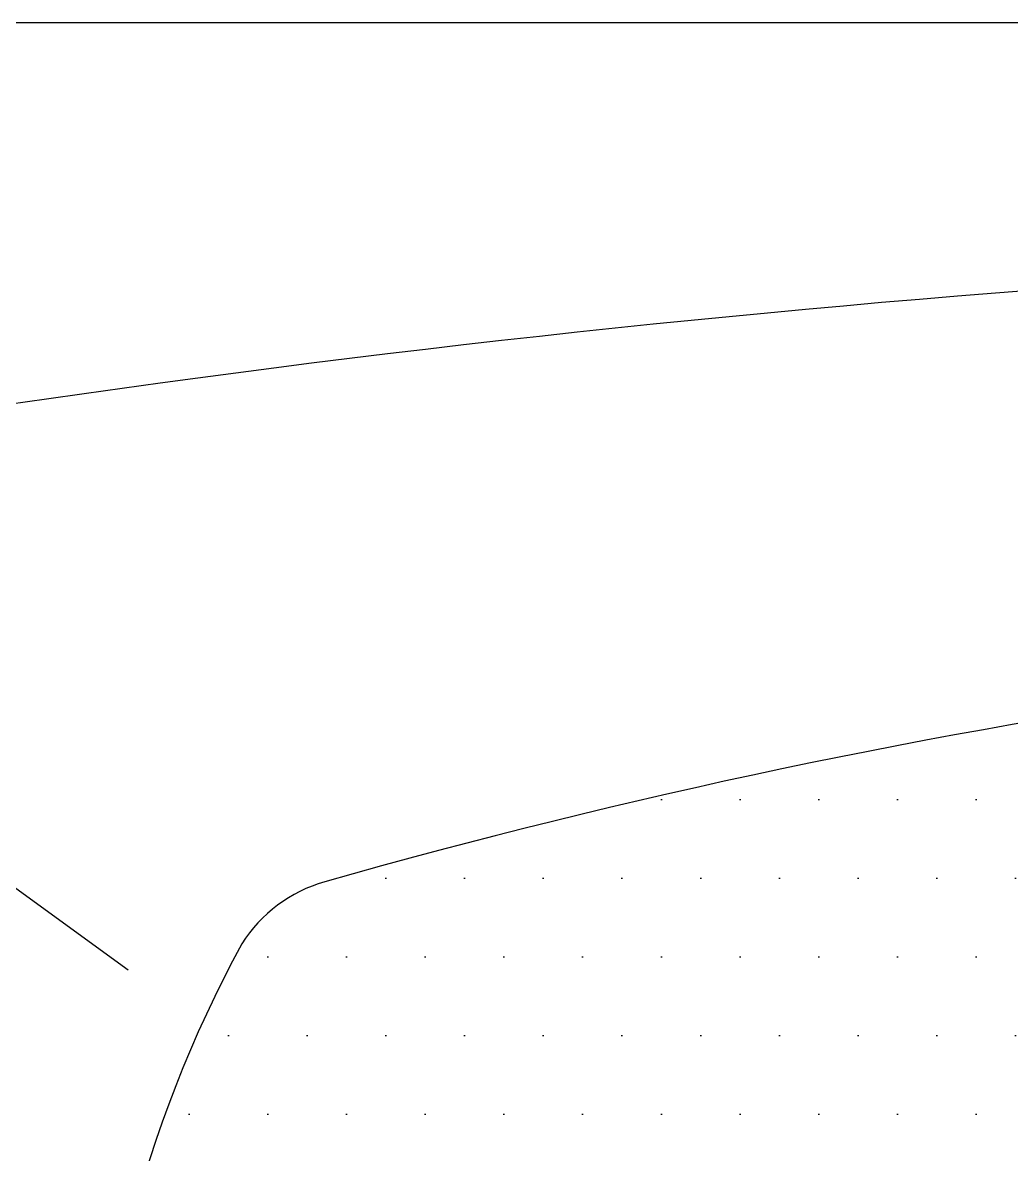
# Model space of a CAD drawing. Header units: millimetres. Extents: x -1272.53 to -1270.7, y 2229.27 to 2230.17.
# Drawn here: x -1272.2986 to -1271.9846, y 2229.8091 to 2230.1685 of the extents above; entities that cross this region are included whole.
import ezdxf

# ---------------------------------------------------------------- set-up
doc = ezdxf.new("R2010")
doc.units = ezdxf.units.MM
doc.header["$LTSCALE"] = 10
doc.layers.add('jacuzzi', color=1, linetype='Continuous')

msp = doc.modelspace()

# ---------------------------------------------------------------- hatches: boundary and pattern name
at = {"layer": 'jacuzzi'}
h = msp.add_hatch(dxfattribs=at)
h.set_pattern_fill('DOTS', color=256, scale=0.3999999999999959, style=0)
h.set_pattern_definition([(0, (-1271.570783660087, 2230.571792409122), (0.01249999999999987, 0.02499999999999974), [0, -0.02499999999999974])])
edge = h.paths.add_edge_path()
edge.add_ellipse((-1271.614131618273, 2227.945225975765), major_axis=(-2.093762755102017, 1.221582857651242e-14), ratio=0.9706639344262292, start_angle=253.6739598798405, end_angle=286.32604012016)
edge.add_arc((-1272.190114232395, 2229.85137086202), 0.04599999999999953, 105.8715609374852, 147.7396874252424)
edge.add_ellipse((-1271.951601444409, 2229.710943483268), major_axis=(0.1105748489862473, 0.3351289578726702), ratio=0.9109614986786857, start_angle=78.60040975771315, end_angle=142.2915130122597)
edge.add_ellipse((-1272.178509531599, 2229.536738659229), major_axis=(0.05611999999999945, 8.258716985027396e-16), ratio=0.9706639344262296, start_angle=212.5592360529204, end_angle=261.8519387091682)
edge.add_ellipse((-1271.614131618273, 2233.36292093043), major_axis=(4.038137755102002, 6.523783374876739e-15), ratio=0.9706639344262293, start_angle=261.8519387091693, end_angle=267.529038594859)
edge.add_ellipse((-1271.614131618273, 2233.36292093043), major_axis=(4.038137755102002, 6.523783374876739e-15), ratio=0.9706639344262293, start_angle=272.4709614051408, end_angle=278.415646851083)
edge.add_ellipse((-1271.276661792138, 2229.710943483268), major_axis=(-0.09713810647671398, 0.3688129898044593), ratio=0.8365932284528795, start_angle=225.7837566933051, end_angle=283.4769329549852)
edge.add_arc((-1271.029676104611, 2229.530984619482), 0.04599999999999953, 278.1721488687749, 335.6094484105783)
edge.add_line((-1271.788585030343, 2229.446554655603), (-1271.7615406527, 2229.472016401356))
edge.add_line((-1271.440035203223, 2229.446890761224), (-1271.466722583848, 2229.472016401356))
edge.add_line((-1271.530081518636, 2229.467784756353), (-1271.466722583848, 2229.472016401356))
edge.add_spline(control_points=[(-1271.57351481511, 2229.509370969483), (-1271.57351481511, 2229.505563072309), (-1271.57297487987, 2229.501755631171), (-1271.570139750683, 2229.491943799092), (-1271.566887986973, 2229.486214147704), (-1271.558131837313, 2229.476764796025), (-1271.55263552503, 2229.47305046824), (-1271.54140472053, 2229.468706259109), (-1271.535824085019, 2229.467706589799), (-1271.530256728823, 2229.467781791969)], knot_values=[3.141592653589727, 3.141592653589727, 3.141592653589727, 3.141592653589727, 3.415040262512302, 3.415040262512302, 3.874107274591917, 3.874107274591917, 4.333174286671532, 4.333174286671532, 4.726304019634875, 4.726304019634875, 4.726304019634875, 4.726304019634875], degree=3, periodic=0)
edge.add_arc((-1271.614131618273, 2229.513501320124), 0.04061680316326485, 0, 180)
edge.add_spline(control_points=[(-1271.698006507723, 2229.467781791969), (-1271.694100432279, 2229.467729029879), (-1271.690187298161, 2229.468202224538), (-1271.680013921262, 2229.470849333284), (-1271.674018459343, 2229.473990975038), (-1271.664094066413, 2229.482597243183), (-1271.660174076054, 2229.488057230301), (-1271.655766317681, 2229.498945776824), (-1271.654748421437, 2229.504157287224), (-1271.654748421437, 2229.509370969483)], knot_values=[1.556881287564373, 1.556881287564373, 1.556881287564373, 1.556881287564373, 1.832702403045587, 1.832702403045587, 2.299948546546845, 2.299948546546845, 2.767194690048103, 2.767194690048103, 3.141592653589821, 3.141592653589821, 3.141592653589821, 3.141592653589821], degree=3, periodic=0)
edge.add_line((-1271.698181717911, 2229.467784756353), (-1271.7615406527, 2229.472016401356))

# ---------------------------------------------------------------- linework, layer by layer
msp.add_line((-1272.265152517539, 2229.86759189553), (-1272.42287745136, 2229.982022576604), dxfattribs=at)
at = {"layer": 'jacuzzi', "color": 3}
msp.add_lwpolyline([(-1272.501121414192, 2230.168500920124), (-1270.727141822355, 2230.168500920124)], dxfattribs=at)
at = {"layer": 'jacuzzi'}
msp.add_arc((-1272.190114232395, 2229.85137086202), 0.04599999999999953, 105.8715609374852, 147.7396874252424, dxfattribs=at)
for centre, major_axis, ratio, start_param, end_param in [((-1271.614131618273, 2225.623125002724), (4.609549359680591, 2.1776281067213e-14), 0.9706639344262294, 1.402301678413065, 1.739290975176718), ((-1271.614131618273, 2227.945225975765), (-2.093762755102017, 1.221582857651241e-14), 0.9706639344262292, 4.427445826475216, 4.997332134294172), ((-1271.951601444409, 2229.710943483268), (0.1105748489862473, 0.3351289578726702), 0.9109614986786857, 1.371835943688773, 2.483455399708285)]:
    msp.add_ellipse(centre, major_axis=major_axis, ratio=ratio, start_param=start_param, end_param=end_param, dxfattribs=at)

doc.saveas('drawing.dxf')
